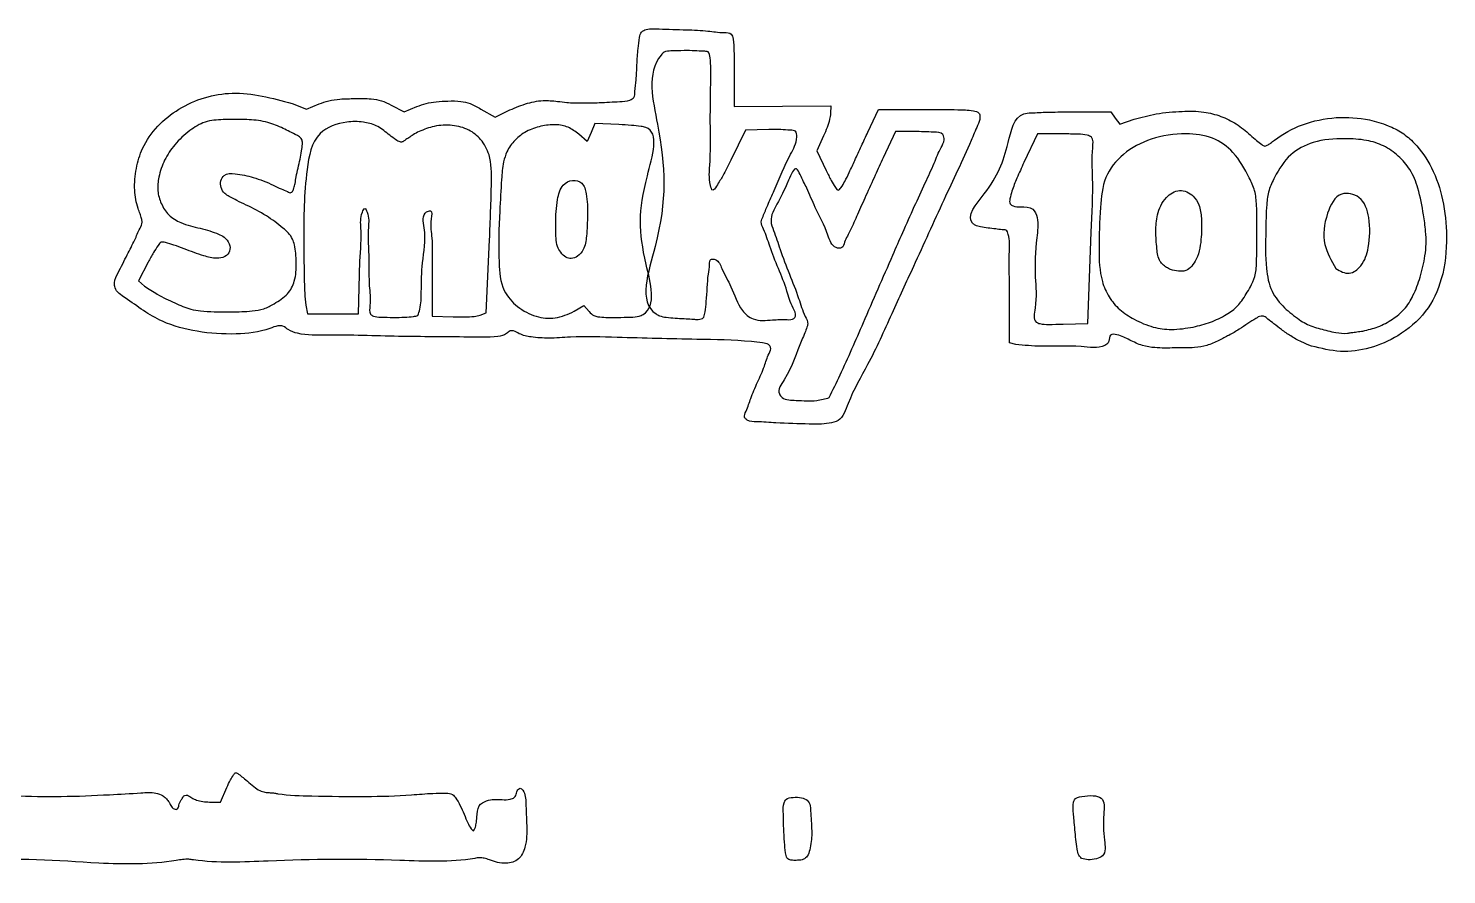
# Model space of a CAD drawing. Extents: x 14 to 139, y 93 to 208.
# Drawn here: x 83.34 to 107.95, y 109.25 to 123.93 of the extents above; entities that cross this region are included whole.
import ezdxf

# ---------------------------------------------------------------- set-up
doc = ezdxf.new("R2010")
doc.units = 0
doc.layers.add('SilkS', color=7, linetype='CONTINUOUS')

msp = doc.modelspace()

# ---------------------------------------------------------------- linework, layer by layer
at = {"layer": 'SilkS', "color": 7}
for points in [[(95.58807, 123.176588), (95.58807, 122.569725), (96.426675, 122.576475), (97.265273, 122.583225), (97.259273, 122.45103)], [(87.916215, 122.62365), (88.16331, 122.523563), (88.383285, 122.614463)], [(89.63613, 122.59554), (89.858963, 122.480003), (90.080333, 122.570475)], [(91.188915, 122.52678), (91.439213, 122.384955), (91.655985, 122.49441)], [(97.904415, 122.126768), (98.087505, 122.519528), (98.934218, 122.519528)], [(101.391098, 122.47716), (102.120008, 122.477798), (102.19785, 122.371073), (102.2757, 122.264348), (102.523778, 122.351595)], [(93.585705, 122.25675), (93.168233, 122.27685), (93.102608, 122.119725), (93.036983, 121.962593), (92.89104, 122.09073)], [(96.184568, 122.17014), (95.783235, 122.15934), (95.528468, 121.639193)], [(97.137548, 122.060123), (97.02144, 121.801403), (97.181715, 121.459868)], [(98.717513, 122.137515), (98.38638, 122.138115), (98.172458, 121.681658)], [(101.290763, 122.095628), (100.847175, 122.095628), (100.611428, 121.596713)], [(101.291678, 118.792853), (101.723498, 118.804928), (101.777228, 120.392295)], [(91.1796, 118.94829), (91.285665, 118.98864), (91.341465, 120.256853)], [(85.418663, 119.869868), (85.248855, 119.54394), (85.354875, 119.456415)], [(88.15128, 119.1234), (88.182105, 118.974788), (88.626203, 118.974788), (89.070315, 118.974788), (89.09154, 119.887695)], [(90.344168, 119.830965), (90.344168, 118.932315), (90.708848, 118.920165)], [(100.471103, 118.439805), (100.364948, 118.46958), (100.364948, 119.443028)], [(92.808023, 119.018205), (92.979, 119.11584), (93.070193, 119.013458)], [(97.234935, 117.52026), (97.234935, 117.520478)], [(96.310013, 117.080415), (96.310395, 117.081105)], [(86.480032, 110.505), (86.673817, 110.505), (86.7843, 110.759768)]]:
    msp.add_lwpolyline(points, dxfattribs=at)
for points in [[(92.576445, 120.041978)], [(103.1559, 119.741003)], [(106.022265, 119.759993)], [(87.604088, 119.149545)], [(90.098678, 118.94526)], [(92.808105, 119.018243)], [(95.06178, 118.918313)], [(103.550618, 118.74504)], [(106.493453, 118.675928)], [(105.603368, 118.414778)], [(96.49716, 109.53444)], [(101.610293, 109.527653)]]:
    msp.add_lwpolyline(points, close=True, dxfattribs=at)
for points, knots in [([(91.655985, 122.49441), (91.7576, 122.538076), (91.954233, 122.622575), (92.249789, 122.686607), (92.491057, 122.664599), (92.713052, 122.634332), (92.955698, 122.633513), (93.262008, 122.635418), (93.541715, 122.656036), (93.745526, 122.661038), (93.86255, 122.725427), (93.862144, 122.868945), (93.890565, 123.050107), (93.89945, 123.30254), (93.911848, 123.549739), (93.936782, 123.734687), (93.964272, 123.871373), (94.104899, 123.928135), (94.367257, 123.910553), (94.721925, 123.904032), (95.106837, 123.890115), (95.344701, 123.848695), (95.544836, 123.855921), (95.575682, 123.694955), (95.586095, 123.487323), (95.587309, 123.296373), (95.58807, 123.176588)], [0, 0, 0, 0, 0.331778, 0.642019, 0.893656, 1.053799, 1.314347, 1.619748, 1.973352, 2.154106, 2.23316, 2.338086, 2.542803, 2.803711, 3.088352, 3.27988, 3.380264, 3.47367, 3.695714, 4.172185, 4.544107, 4.824093, 4.952582, 5.044109, 5.254763, 5.609336, 5.609336, 5.609336, 5.609336]), ([(95.528468, 121.639193), (95.480799, 121.544614), (95.39971, 121.383727), (95.313185, 121.239217), (95.206621, 121.079451), (95.140245, 121.322386), (95.182935, 121.654363), (95.165845, 122.310191), (95.179004, 122.94204), (95.184183, 123.313766), (95.153434, 123.530906), (95.023845, 123.525233), (94.893247, 123.539687), (94.700131, 123.540176), (94.52789, 123.535244), (94.378751, 123.530028), (94.051892, 123.175158), (94.38073, 121.85414), (94.437938, 120.629852), (93.900183, 119.152137), (94.306091, 118.929099), (94.419984, 118.912236), (94.561894, 118.898774), (94.71064, 118.891859), (94.835961, 118.88554), (94.926453, 118.87579), (94.987649, 118.877291), (95.032682, 118.889713), (95.052874, 118.909559), (95.06178, 118.918313)], [0, 0, 0, 0, 0.304715, 0.518349, 0.61139, 0.702297, 1.049097, 1.806746, 2.560331, 2.916793, 3.023624, 3.103615, 3.253377, 3.440961, 3.669088, 3.78822, 3.858837, 5.061252, 7.182035, 8.35211, 8.420727, 8.538588, 8.693983, 8.849491, 8.98482, 9.070682, 9.121813, 9.168691, 9.205681, 9.205681, 9.205681, 9.205681]), ([(96.310395, 117.081105), (96.198645, 117.090843), (96.033547, 117.10523), (95.839065, 117.101652), (95.741638, 117.186813), (95.818687, 117.33152), (95.873393, 117.526634), (95.991317, 117.787348), (96.108473, 118.046645), (96.164851, 118.243786), (96.237795, 118.381019), (96.17072, 118.45875), (96.047548, 118.47344), (95.638816, 118.523203), (94.790861, 118.529754), (93.74691, 118.558553), (92.890057, 118.586439), (92.391004, 118.544405), (92.094496, 118.562751), (91.883368, 118.605664), (91.778099, 118.679408), (91.687495, 118.686491), (91.619897, 118.602732), (91.361202, 118.560576), (90.743836, 118.578053), (89.748218, 118.574217), (88.767794, 118.616407), (88.119943, 118.596807), (87.863043, 118.678199), (87.769115, 118.767448), (87.647466, 118.76872), (87.393453, 118.658855), (86.914126, 118.606171), (86.282478, 118.647305), (85.73484, 118.791464), (85.325472, 119.025569), (85.070614, 119.225194), (84.840979, 119.365829), (84.82589, 119.547746), (84.925003, 119.73676), (85.043317, 119.980067), (85.18001, 120.236275), (85.257931, 120.424108), (85.321618, 120.548001), (85.301307, 120.635389), (85.279921, 120.714846), (85.214339, 120.871702), (85.170093, 121.138424), (85.20032, 121.494087), (85.361581, 122.032511), (85.921593, 122.602507), (86.909329, 122.897312), (87.570421, 122.717634), (87.916215, 122.62365)], [0, 0, 0, 0, 0.339009, 0.50085, 0.566777, 0.679362, 0.912766, 1.217578, 1.522233, 1.755232, 1.867234, 1.924176, 2.030593, 2.225572, 3.173902, 4.553723, 5.368518, 5.742436, 6.051454, 6.262151, 6.373442, 6.433833, 6.51159, 6.668935, 7.184761, 8.391702, 9.634167, 10.143591, 10.317813, 10.427841, 10.513682, 10.662809, 11.255175, 11.931392, 12.560165, 12.936571, 13.324702, 13.570266, 13.660898, 13.842961, 14.19451, 14.482513, 14.705911, 14.817172, 14.878512, 14.967588, 15.06589, 15.38659, 15.766164, 16.129099, 17.055351, 18.018966, 19.075779, 19.075779, 19.075779, 19.075779]), ([(88.383285, 122.614463), (88.438755, 122.634851), (88.555718, 122.677841), (88.767543, 122.704338), (89.013561, 122.708519), (89.254457, 122.711429), (89.470423, 122.679953), (89.580296, 122.623982), (89.63613, 122.59554)], [0, 0, 0, 0, 0.176791, 0.37278, 0.636121, 0.915257, 1.096017, 1.28278, 1.28278, 1.28278, 1.28278]), ([(90.080333, 122.570475), (90.132905, 122.589279), (90.241957, 122.628285), (90.424302, 122.657761), (90.626865, 122.665703), (90.82558, 122.66946), (91.02149, 122.623529), (91.129105, 122.561342), (91.188915, 122.52678)], [0, 0, 0, 0, 0.167229, 0.346891, 0.551024, 0.775841, 0.940648, 1.146838, 1.146838, 1.146838, 1.146838]), ([(87.604088, 119.149455), (87.688054, 119.20036), (87.844172, 119.295009), (87.98141, 119.559827), (87.990971, 119.808094), (87.982954, 120.018198), (87.963224, 120.157248), (87.914104, 120.320945), (87.732068, 120.49042), (87.463971, 120.687771), (87.186598, 120.831525), (86.96608, 120.932084), (86.843119, 121.000535), (86.73546, 121.06194), (86.674124, 121.161289), (86.668138, 121.280503), (86.743496, 121.415578), (86.980889, 121.403035), (87.257161, 121.34372), (87.523446, 121.240797), (87.717103, 121.139884), (87.816084, 121.108562), (87.888955, 121.063734), (87.931493, 121.105154), (87.95046, 121.16146), (87.969881, 121.24737), (87.98888, 121.364135), (88.018625, 121.50473), (88.052626, 121.65265), (88.08137, 121.790828), (88.093485, 121.898241), (88.098327, 122.019769), (87.926409, 122.106278), (87.729797, 122.211941), (87.446511, 122.320553), (87.103607, 122.351682), (86.753542, 122.346094), (86.403343, 122.326949), (86.119745, 122.148447), (85.880992, 121.92549), (85.69312, 121.649413), (85.601051, 121.372664), (85.570412, 121.111269), (85.637846, 120.882459), (85.765807, 120.674516), (86.013386, 120.529627), (86.264884, 120.472086), (86.485224, 120.415824), (86.623944, 120.365206), (86.750687, 120.305376), (86.834468, 120.200665), (86.848658, 120.057669), (86.749685, 119.950369), (86.578492, 119.927464), (86.339181, 119.988072), (86.098099, 120.080386), (85.874983, 120.166809), (85.747206, 120.199553), (85.637325, 120.23343), (85.577232, 120.13606), (85.502669, 120.028379), (85.448916, 119.926953), (85.418663, 119.869868)], [0, 0, 0, 0, 0.289488, 0.538245, 0.855574, 1.024245, 1.169444, 1.276768, 1.529532, 1.886171, 2.284368, 2.460929, 2.612842, 2.707849, 2.828597, 2.943936, 3.054831, 3.24556, 3.567437, 3.940247, 4.091887, 4.211018, 4.272345, 4.30675, 4.36941, 4.451856, 4.569949, 4.724631, 4.88247, 5.026313, 5.144843, 5.213886, 5.368687, 5.638086, 5.928002, 6.256488, 6.665504, 6.98527, 7.285295, 7.644618, 7.964469, 8.274059, 8.51324, 8.740167, 8.977386, 9.22743, 9.574539, 9.750317, 9.908935, 10.017814, 10.166892, 10.290699, 10.414024, 10.561364, 10.785947, 11.14848, 11.341697, 11.491482, 11.566976, 11.642175, 11.790715, 11.981949, 11.981949, 11.981949, 11.981949]), ([(91.341465, 120.256853), (91.354983, 120.588745), (91.374885, 121.077367), (91.378785, 121.683131), (91.211646, 122.001167), (90.979046, 122.184636), (90.690647, 122.257252), (90.437116, 122.246207), (90.247802, 122.18864), (90.12541, 122.141043), (90.022132, 122.086843), (89.943691, 122.02904), (89.87874, 121.992664), (89.830028, 121.946783), (89.757729, 121.963779), (89.679139, 122.015638), (89.552585, 122.117547), (89.389208, 122.248537), (89.13301, 122.313599), (88.794396, 122.312182), (88.284732, 122.131557), (88.123104, 121.260299), (88.113844, 120.491488), (88.123007, 119.771866), (88.12843, 119.396879), (88.145469, 119.192945), (88.15128, 119.1234)], [0, 0, 0, 0, 1.002201, 1.475468, 1.781899, 2.043565, 2.340631, 2.654522, 2.792045, 2.93289, 3.047981, 3.141208, 3.222992, 3.275628, 3.327208, 3.426307, 3.561847, 3.813528, 4.046057, 4.334989, 4.837119, 5.49942, 6.729219, 7.241535, 7.645954, 7.855237, 7.855237, 7.855237, 7.855237]), ([(98.934218, 122.519528), (99.114456, 122.518929), (99.386036, 122.518026), (99.670893, 122.509249), (99.840979, 122.477949), (99.858877, 122.355419), (99.790089, 122.200242), (99.585486, 121.718942), (99.201675, 120.909025), (98.747835, 119.903544), (98.306744, 118.955989), (97.949384, 118.141025), (97.602691, 117.577077), (97.463484, 117.122713), (97.169254, 117.057458), (96.812483, 117.061457), (96.50393, 117.073098), (96.310013, 117.080415)], [0, 0, 0, 0, 0.532037, 0.80166, 0.906821, 0.980405, 1.130025, 1.415865, 2.549377, 3.818958, 4.721349, 5.696604, 6.448085, 6.793708, 6.956989, 7.299811, 7.879722, 7.879722, 7.879722, 7.879722]), ([(97.259273, 122.45103), (97.253802, 122.416847), (97.240573, 122.334187), (97.196931, 122.203856), (97.157882, 122.10934), (97.137548, 122.060123)], [0, 0, 0, 0, 0.103727, 0.250831, 0.410659, 0.410659, 0.410659, 0.410659]), ([(100.364948, 119.443028), (100.35948, 119.653739), (100.351497, 119.961415), (100.37074, 120.276594), (100.314953, 120.437563), (100.216755, 120.430317), (100.118113, 120.450106), (99.990306, 120.459543), (99.870879, 120.480115), (99.776373, 120.500235), (99.582854, 120.651588), (100.119611, 121.247602), (100.302476, 121.724507), (100.449956, 122.444141), (100.79043, 122.463197), (101.046342, 122.475367), (101.265755, 122.476508), (101.391098, 122.47716)], [0, 0, 0, 0, 0.623231, 0.91003, 0.993626, 1.060055, 1.172346, 1.306214, 1.439483, 1.538074, 1.59235, 2.140484, 3.120693, 3.689145, 3.816546, 4.097521, 4.471898, 4.471898, 4.471898, 4.471898]), ([(102.523778, 122.351595), (102.651084, 122.384671), (102.925392, 122.455938), (103.333323, 122.491244), (103.713853, 122.492784), (104.031069, 122.408978), (104.305711, 122.274732), (104.500419, 122.115986), (104.641336, 121.983371), (104.723941, 121.924493), (104.787166, 121.873369), (104.842856, 121.902793), (104.898435, 121.936419), (105.082331, 122.087504), (105.450127, 122.28497), (106.021969, 122.403806), (106.533352, 122.368792), (106.914309, 122.254521), (107.180959, 122.122101), (107.453285, 121.887307), (107.717088, 121.499192), (107.901863, 120.940958), (107.966457, 120.284225), (107.904435, 119.607893), (107.613179, 118.982942), (107.141627, 118.588306), (106.626436, 118.362901), (106.102804, 118.290785), (105.770084, 118.373388), (105.603368, 118.414778)], [0, 0, 0, 0, 0.393913, 0.848767, 1.225418, 1.52819, 1.824658, 2.134302, 2.282009, 2.396534, 2.454328, 2.496793, 2.568584, 2.65552, 3.204151, 3.804918, 4.383639, 4.721819, 4.993429, 5.27007, 5.791368, 6.37929, 7.01539, 7.761557, 8.391783, 9.028966, 9.557814, 10.067092, 10.578557, 10.578557, 10.578557, 10.578557]), ([(92.89104, 122.09073), (92.831362, 122.135747), (92.713009, 122.225025), (92.476497, 122.26647), (92.229736, 122.234998), (91.982359, 122.152003), (91.775482, 121.997448), (91.641873, 121.808626), (91.569375, 121.571464), (91.542391, 121.224561), (91.511549, 120.641935), (91.488105, 120.005765), (91.535025, 119.400899), (91.816825, 119.081929), (92.131401, 118.913378), (92.491532, 118.874773), (92.700808, 118.969616), (92.808105, 119.018243)], [0, 0, 0, 0, 0.221455, 0.439191, 0.698025, 0.963755, 1.212475, 1.460256, 1.643432, 1.949645, 2.501005, 3.390611, 3.885982, 4.249092, 4.611644, 4.942303, 5.290207, 5.290207, 5.290207, 5.290207]), ([(93.070193, 119.013458), (93.09609, 118.987282), (93.155477, 118.927256), (93.33713, 118.911108), (93.547128, 118.909219), (93.764332, 118.915982), (93.915837, 118.920894), (94.258762, 119.073943), (93.929325, 120.211362), (93.919826, 120.939514), (94.313612, 122.165085), (93.939748, 122.230908), (93.786802, 122.244797), (93.658233, 122.252439), (93.585705, 122.25675)], [0, 0, 0, 0, 0.107476, 0.246464, 0.520263, 0.749187, 0.897327, 0.970981, 1.840156, 3.376053, 4.216608, 4.299365, 4.467187, 4.684377, 4.684377, 4.684377, 4.684377]), ([(95.061803, 118.918328), (95.068689, 118.947529), (95.089641, 119.036378), (95.103101, 119.207427), (95.120944, 119.423941), (95.130684, 119.647881), (95.159923, 119.794854), (95.160493, 119.935709), (95.314113, 119.914256), (95.387569, 119.700451), (95.559176, 119.42281), (95.656195, 119.076119), (95.932956, 118.835276), (96.230077, 118.871384), (96.451959, 118.878265), (96.609639, 118.867381), (96.674231, 118.964105), (96.566362, 119.129968), (96.502457, 119.40145), (96.351226, 119.759944), (96.208108, 120.115841), (96.128541, 120.384342), (96.035857, 120.558705), (96.104816, 120.700938), (96.172774, 120.881356), (96.342969, 121.239015), (96.498937, 121.645444), (96.681771, 121.952542), (96.667974, 122.157301), (96.528429, 122.159094), (96.383563, 122.174515), (96.255847, 122.171707), (96.184568, 122.17014)], [0, 0, 0, 0, 0.089948, 0.273682, 0.51208, 0.74803, 0.925385, 1.006595, 1.086775, 1.277038, 1.633645, 2.089746, 2.323662, 2.663797, 2.915051, 3.033603, 3.084951, 3.228483, 3.54333, 3.961643, 4.378143, 4.688203, 4.824912, 4.92404, 5.136091, 5.415527, 6.107239, 6.421358, 6.52277, 6.610998, 6.777766, 6.988397, 6.988397, 6.988397, 6.988397]), ([(97.181715, 121.459868), (97.210757, 121.400144), (97.261491, 121.295812), (97.324273, 121.196921), (97.391072, 121.094889), (97.456758, 121.187095), (97.512077, 121.278572), (97.592029, 121.444543), (97.683162, 121.649068), (97.791441, 121.883159), (97.867339, 122.04682), (97.904415, 122.126768)], [0, 0, 0, 0, 0.193092, 0.337317, 0.404006, 0.465389, 0.595287, 0.768386, 0.997893, 1.274911, 1.539469, 1.539469, 1.539469, 1.539469]), ([(97.234935, 117.520478), (97.29828, 117.65129), (97.506177, 118.080619), (97.866505, 118.908735), (98.225171, 119.733424), (98.517857, 120.404459), (98.705889, 120.821726), (98.887865, 121.223931), (99.051621, 121.562366), (99.144538, 121.816808), (99.240079, 121.97068), (99.208999, 122.120327), (98.976974, 122.12791), (98.822141, 122.133642), (98.717513, 122.137515)], [0, 0, 0, 0, 0.436004, 1.430967, 2.708712, 3.134109, 3.627275, 4.081471, 4.459337, 4.752437, 4.897501, 4.988589, 5.148287, 5.481096, 5.481096, 5.481096, 5.481096]), ([(101.777227, 120.392295), (101.79505, 120.713986), (101.82269, 121.212863), (101.782438, 121.714745), (101.828152, 122.030714), (101.683519, 122.084533), (101.520313, 122.092206), (101.379023, 122.094312), (101.290763, 122.095628)], [0, 0, 0, 0, 0.943365, 1.462964, 1.647259, 1.726141, 1.884375, 2.147731, 2.147731, 2.147731, 2.147731]), ([(103.550603, 118.74504), (103.651647, 118.77002), (103.851178, 118.819346), (104.111926, 118.946444), (104.297063, 119.075669), (104.398865, 119.209967), (104.47155, 119.318828), (104.550891, 119.455879), (104.637236, 119.632253), (104.654858, 119.946793), (104.651525, 120.357842), (104.658056, 120.773477), (104.630517, 121.109268), (104.481779, 121.418439), (104.288928, 121.772108), (103.886753, 122.060388), (103.374348, 122.118927), (102.831637, 122.039899), (102.329412, 121.780768), (101.984918, 121.349543), (101.931741, 120.750763), (101.909241, 120.154611), (101.925333, 119.617756), (102.077568, 119.262977), (102.269748, 119.033782), (102.53849, 118.864242), (102.840211, 118.733712), (103.194441, 118.686393), (103.425291, 118.724404), (103.550618, 118.74504)], [0, 0, 0, 0, 0.311308, 0.614735, 0.867169, 0.977339, 1.118136, 1.259738, 1.453352, 1.699056, 2.190603, 2.691927, 2.94909, 3.187941, 3.712632, 4.143645, 4.610557, 5.222027, 5.768854, 6.27205, 6.79877, 7.523719, 8.085713, 8.380403, 8.665147, 8.968624, 9.325391, 9.644782, 10.02411, 10.02411, 10.02411, 10.02411]), ([(106.493423, 118.675935), (106.581877, 118.696464), (106.764423, 118.738832), (107.007281, 118.8718), (107.227878, 119.046783), (107.380444, 119.30699), (107.498567, 119.619863), (107.567819, 119.923284), (107.596422, 120.190781), (107.584728, 120.430642), (107.537708, 120.754154), (107.470306, 121.118215), (107.331673, 121.474597), (107.116348, 121.721376), (106.859537, 121.901113), (106.537016, 121.999961), (106.122751, 122.01897), (105.659813, 121.990126), (105.203269, 121.75335), (104.994902, 121.412437), (104.85199, 121.119608), (104.812669, 120.800585), (104.81009, 120.348169), (104.795478, 119.844281), (104.88085, 119.366679), (105.084535, 119.120134), (105.257599, 118.970452), (105.380116, 118.878084), (105.539129, 118.779548), (105.756858, 118.710393), (105.996722, 118.651776), (106.182127, 118.627018), (106.301976, 118.649772), (106.391699, 118.66165), (106.458688, 118.671049), (106.493453, 118.675928)], [0, 0, 0, 0, 0.271237, 0.559764, 0.823385, 1.10505, 1.450415, 1.82585, 2.035001, 2.255541, 2.543992, 3.015449, 3.365672, 3.674749, 3.983709, 4.294791, 4.671414, 5.224704, 5.669774, 6.149363, 6.393195, 6.64218, 7.102416, 7.752534, 8.159463, 8.518995, 8.682727, 8.847456, 8.978682, 9.241993, 9.525734, 9.724115, 9.792906, 9.890511, 9.995812, 9.995812, 9.995812, 9.995812]), ([(98.172458, 121.681658), (98.125682, 121.580879), (98.024261, 121.362365), (97.875446, 121.032413), (97.731315, 120.715404), (97.615728, 120.436614), (97.512668, 120.264801), (97.469325, 120.102861), (97.280145, 120.121099), (97.190011, 120.448391), (97.01138, 120.758956), (96.85967, 121.134738), (96.757844, 121.327871), (96.646188, 121.572137), (96.474835, 121.153613), (96.36527, 120.942975), (96.187964, 120.628295), (96.293418, 120.36293), (96.39126, 120.058192), (96.540542, 119.665591), (96.699567, 119.279281), (96.779202, 118.989776), (96.876154, 118.823141), (96.842503, 118.725339), (96.809436, 118.635811), (96.672768, 118.330197), (96.585713, 117.9987), (96.319997, 117.636044), (96.455251, 117.470245), (96.705839, 117.480075), (96.974958, 117.448647), (97.16292, 117.500423), (97.234935, 117.52026)], [0, 0, 0, 0, 0.333403, 0.722909, 1.084208, 1.383821, 1.611684, 1.718726, 1.814842, 2.073163, 2.602973, 2.965115, 3.231809, 3.346236, 3.588912, 4.047307, 4.361132, 4.526369, 4.875352, 5.333016, 5.784457, 6.117018, 6.258839, 6.313652, 6.41771, 6.548905, 7.307213, 7.564663, 7.643769, 7.892688, 8.249291, 8.470775, 8.470775, 8.470775, 8.470775]), ([(100.611428, 121.596713), (100.570931, 121.507761), (100.497236, 121.345893), (100.412968, 121.134614), (100.370762, 120.991254), (100.358211, 120.883239), (100.446207, 120.826845), (100.578939, 120.830419), (100.775083, 120.832819), (100.87667, 120.579048), (100.814592, 120.187525), (100.792744, 119.642519), (100.845549, 119.206179), (100.76241, 118.850459), (100.918641, 118.790621), (101.073901, 118.791386), (101.20807, 118.79229), (101.291678, 118.792853)], [0, 0, 0, 0, 0.294132, 0.535246, 0.672338, 0.760165, 0.822746, 0.953513, 1.166798, 1.32963, 1.681838, 2.368692, 2.900768, 3.145061, 3.213741, 3.365054, 3.615267, 3.615267, 3.615267, 3.615267]), ([(92.576445, 120.042015), (92.555256, 120.073908), (92.506317, 120.147567), (92.490282, 120.323312), (92.486372, 120.595698), (92.503562, 120.903339), (92.574495, 121.203276), (92.771926, 121.313272), (92.972479, 121.254614), (93.041208, 120.995766), (93.042488, 120.691783), (93.032846, 120.366081), (92.995906, 120.108841), (92.886483, 119.968557), (92.766754, 119.923138), (92.650782, 119.950865), (92.603353, 120.008997), (92.576445, 120.041978)], [0, 0, 0, 0, 0.11334, 0.26177, 0.515942, 0.933813, 1.20086, 1.382386, 1.548635, 1.747304, 2.113777, 2.483588, 2.723566, 2.876253, 2.993011, 3.087875, 3.21226, 3.21226, 3.21226, 3.21226]), ([(103.15587, 119.741003), (103.131377, 119.753366), (103.082655, 119.777961), (103.022261, 119.825567), (102.94149, 119.923856), (102.914549, 120.132186), (102.894797, 120.399705), (102.919856, 120.710048), (103.040488, 120.987267), (103.30683, 121.157412), (103.550818, 121.049047), (103.664684, 120.850635), (103.702831, 120.603916), (103.690853, 120.284721), (103.653632, 119.959103), (103.436079, 119.673686), (103.24896, 119.718644), (103.1559, 119.741003)], [0, 0, 0, 0, 0.082156, 0.163427, 0.229005, 0.458756, 0.763358, 1.045538, 1.382858, 1.642113, 1.895441, 2.079397, 2.312295, 2.633936, 3.034953, 3.301809, 3.56583, 3.56583, 3.56583, 3.56583]), ([(106.022265, 119.759993), (105.945982, 119.896545), (105.77892, 120.1956), (105.834784, 120.668114), (106.05512, 121.12013), (106.497412, 121.016753), (106.630621, 120.593516), (106.613732, 120.180724), (106.509846, 119.822839), (106.255216, 119.628172), (106.101358, 119.715236), (106.022265, 119.759993)], [0, 0, 0, 0, 0.456396, 0.999525, 1.415578, 1.717267, 2.104187, 2.624824, 2.966405, 3.202396, 3.452046, 3.452046, 3.452046, 3.452046]), ([(89.09154, 119.887695), (89.105473, 120.089307), (89.125854, 120.384207), (89.092605, 120.649236), (89.175605, 120.833471), (89.259757, 120.656836), (89.218067, 120.396175), (89.25889, 119.948585), (89.241, 119.492625), (89.286699, 119.195954), (89.244555, 118.984377), (89.346718, 118.918221), (89.484819, 118.917187), (89.664839, 118.908774), (89.85484, 118.916243), (89.997732, 118.921084), (90.073048, 118.939122), (90.098678, 118.94526)], [0, 0, 0, 0, 0.58084, 0.849603, 0.926767, 1.001058, 1.260704, 1.826609, 2.281164, 2.620755, 2.77211, 2.831313, 2.957583, 3.179719, 3.374686, 3.527702, 3.60663, 3.60663, 3.60663, 3.60663]), ([(90.09867, 118.945253), (90.110561, 118.981644), (90.153469, 119.112963), (90.158978, 119.421955), (90.1659, 119.903909), (90.259142, 120.319124), (90.157182, 120.716227), (90.355423, 120.78262), (90.306077, 120.515181), (90.355528, 120.265829), (90.348328, 119.990242), (90.344168, 119.830965)], [0, 0, 0, 0, 0.114472, 0.413068, 0.920275, 1.530373, 1.805942, 1.873918, 2.012523, 2.34599, 2.802644, 2.802644, 2.802644, 2.802644]), ([(85.354875, 119.456415), (85.428063, 119.407114), (85.595542, 119.294296), (85.869015, 119.167107), (86.11624, 119.056686), (86.349199, 119.019137), (86.584172, 119.007097), (86.883697, 119.009731), (87.170807, 119.013082), (87.426707, 119.049165), (87.545399, 119.116333), (87.604088, 119.149545)], [0, 0, 0, 0, 0.264281, 0.604764, 0.904316, 1.070569, 1.309075, 1.609956, 1.968207, 2.173258, 2.373814, 2.373814, 2.373814, 2.373814]), ([(90.708848, 118.920165), (90.774875, 118.919446), (90.897336, 118.918111), (91.055442, 118.923177), (91.145232, 118.941338), (91.1796, 118.94829)], [0, 0, 0, 0, 0.198231, 0.367656, 0.47272, 0.47272, 0.47272, 0.47272]), ([(105.603338, 118.414778), (105.543884, 118.43835), (105.419142, 118.487808), (105.244515, 118.584857), (105.087225, 118.691463), (104.960342, 118.797643), (104.857671, 118.866886), (104.793021, 118.934001), (104.710267, 118.939389), (104.616321, 118.884057), (104.495079, 118.802035), (104.341762, 118.699342), (104.173312, 118.602237), (103.986337, 118.506626), (103.792803, 118.416906), (103.530934, 118.378748), (103.229834, 118.384533), (102.927533, 118.375767), (102.661057, 118.416253), (102.443933, 118.519518), (102.28553, 118.606116), (102.093139, 118.631716), (102.092956, 118.525736), (102.077121, 118.470599), (102.051475, 118.444606), (101.907183, 118.367545), (101.500715, 118.437225), (100.996656, 118.395807), (100.61794, 118.427512), (100.471103, 118.439805)], [0, 0, 0, 0, 0.191718, 0.402248, 0.597601, 0.761525, 0.896378, 0.972979, 1.028921, 1.129662, 1.290632, 1.472388, 1.681648, 1.87363, 2.103272, 2.316644, 2.659872, 3.007231, 3.221543, 3.464746, 3.706175, 3.815935, 3.923628, 3.953203, 3.989342, 4.028505, 4.441417, 5.136247, 5.57625, 5.57625, 5.57625, 5.57625]), ([(86.7843, 110.759768), (86.804416, 110.803817), (86.83963, 110.88093), (86.886287, 110.959631), (86.935857, 111.029878), (87.001486, 110.976878), (87.073172, 110.92806), (87.168667, 110.839676), (87.268527, 110.755312), (87.369657, 110.692143), (87.46063, 110.668962), (87.538319, 110.668906), (87.605966, 110.661143), (87.843296, 110.618515), (88.374485, 110.607167), (89.148174, 110.595904), (89.84657, 110.613636), (90.313186, 110.657398), (90.543277, 110.659505), (90.697122, 110.654228), (90.769616, 110.557415), (90.835704, 110.442774), (90.897112, 110.296868), (90.959674, 110.151554), (91.001684, 110.067494), (91.06389, 109.989033), (91.097054, 110.065599), (91.110826, 110.13704), (91.12612, 110.271497), (91.127216, 110.441693), (91.32485, 110.559655), (91.516235, 110.548256), (91.678092, 110.543056), (91.780652, 110.579176), (91.81432, 110.657557), (91.826397, 110.724566), (91.883092, 110.75577), (91.966894, 110.658368), (91.97109, 110.433674), (91.988695, 110.100346), (91.989064, 109.767099), (91.867208, 109.494081), (91.601626, 109.414971), (91.402297, 109.47935), (91.25393, 109.532573), (91.166719, 109.543046), (90.684511, 109.450671), (89.452837, 109.524724), (87.833547, 109.506756), (86.604333, 109.438837), (86.114458, 109.515681), (86.014145, 109.509764), (85.501669, 109.418169), (84.260713, 109.429924), (82.776799, 109.610239), (81.490947, 109.237592), (81.131525, 109.53621), (81.016271, 109.529783), (80.836611, 109.457084), (80.389939, 109.478045), (79.612465, 109.436049), (78.456795, 109.431415), (77.361361, 109.451239), (76.584697, 109.407325), (76.297794, 109.466572), (76.235685, 109.479398)], [0, 0, 0, 0, 0.142307, 0.249123, 0.299772, 0.352047, 0.453905, 0.584496, 0.731407, 0.849497, 0.937764, 1.008799, 1.082017, 1.141724, 1.732001, 2.668612, 3.464464, 3.832948, 4.061146, 4.17454, 4.261016, 4.403509, 4.576945, 4.739243, 4.856905, 4.908393, 4.953805, 5.04139, 5.155739, 5.352843, 5.508212, 5.777437, 5.918855, 5.997199, 6.082433, 6.159758, 6.193243, 6.24947, 6.477276, 6.873584, 7.247321, 7.477288, 7.706703, 8.000149, 8.09322, 8.180243, 8.259131, 9.559343, 11.846257, 13.142922, 13.223641, 13.3305, 13.442101, 14.786356, 16.9812, 18.145815, 18.222074, 18.33981, 18.464638, 18.806517, 19.644113, 20.824833, 22.258072, 22.945529, 23.135469, 23.135469, 23.135469, 23.135469]), ([(81.379778, 110.462513), (81.444888, 110.458935), (81.553628, 110.452959), (81.700091, 110.561641), (81.742182, 110.720528), (81.783592, 110.881629), (81.940337, 110.933059), (82.03494, 110.825014), (82.13853, 110.743214), (82.266962, 110.692908), (82.582084, 110.641539), (83.135339, 110.608997), (83.914466, 110.594055), (84.651955, 110.626109), (85.197223, 110.657063), (85.508118, 110.678281), (85.658205, 110.632642), (85.726208, 110.572686), (85.77297, 110.521825), (85.804117, 110.455219), (85.836974, 110.39184), (85.924103, 110.363741), (85.950712, 110.42715), (85.956044, 110.476565), (85.978284, 110.523024), (86.010083, 110.570538), (86.041484, 110.625855), (86.117077, 110.62571), (86.173769, 110.571739), (86.264355, 110.535563), (86.366863, 110.510913), (86.441898, 110.506993), (86.480032, 110.505)], [0, 0, 0, 0, 0.189692, 0.316799, 0.508766, 0.676669, 0.776403, 0.933677, 1.054319, 1.180482, 1.339299, 2.012, 2.839401, 3.677768, 4.223407, 4.482184, 4.606304, 4.679035, 4.751864, 4.811554, 4.898503, 4.964893, 5.026384, 5.066181, 5.11925, 5.175546, 5.243726, 5.289325, 5.379121, 5.469038, 5.57967, 5.694007, 5.694007, 5.694007, 5.694007]), ([(96.497145, 109.534388), (96.49018, 109.564408), (96.46915, 109.655052), (96.45828, 109.828586), (96.441656, 110.065414), (96.440649, 110.291921), (96.434227, 110.46238), (96.487754, 110.577396), (96.619252, 110.587468), (96.740481, 110.590318), (96.907837, 110.529456), (96.912103, 110.258372), (96.942869, 109.98764), (96.916964, 109.730201), (96.866916, 109.571729), (96.786627, 109.498638), (96.691716, 109.493799), (96.60691, 109.491814), (96.538456, 109.500366), (96.509007, 109.524665), (96.49716, 109.53444)], [0, 0, 0, 0, 0.092354, 0.278848, 0.519858, 0.80486, 0.95889, 1.02959, 1.157821, 1.304827, 1.413086, 1.643096, 1.993969, 2.282149, 2.40398, 2.482945, 2.590192, 2.675407, 2.74286, 2.788256, 2.788256, 2.788256, 2.788256]), ([(101.61027, 109.527638), (101.594361, 109.544834), (101.55284, 109.589715), (101.531153, 109.709202), (101.512755, 109.856072), (101.498873, 110.02383), (101.48466, 110.176199), (101.470117, 110.303474), (101.464006, 110.404699), (101.469086, 110.480225), (101.488741, 110.576955), (101.64537, 110.609007), (101.790067, 110.624981), (102.026084, 110.580393), (101.984965, 110.204686), (101.994422, 109.932247), (102.043565, 109.582543), (101.860555, 109.513731), (101.734649, 109.492918), (101.648836, 109.516887), (101.610293, 109.527653)], [0, 0, 0, 0, 0.06923, 0.180684, 0.350617, 0.51897, 0.68396, 0.809869, 0.903877, 0.986129, 1.040714, 1.182556, 1.383083, 1.52546, 1.808182, 2.260599, 2.531279, 2.650385, 2.795582, 2.913972, 2.913972, 2.913972, 2.913972])]:
    msp.add_open_spline(points, degree=3, knots=knots, dxfattribs=at)

doc.saveas('drawing.dxf')
